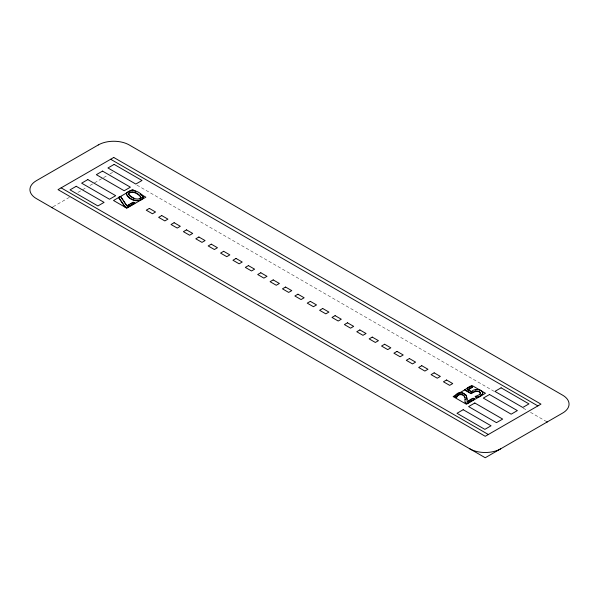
<?xml version="1.0" encoding="UTF-8"?>
<svg xmlns="http://www.w3.org/2000/svg" width="599" height="599" viewBox="0 0 599 599"><rect width="100%" height="100%" fill="white"/><g stroke="black" fill="none" stroke-linecap="round" stroke-linejoin="round"><path stroke-width="0.45" stroke-dasharray="3 2.25" d="M53.116 206.745L70.742 196.562M77.96 192.399L86.773 187.315M89.977 185.458L102.796 178.06M103.597 177.596L106.809 175.747M110.014 173.897L113.218 172.04M136.969 185.136L494.055 391.297M523.204 408.129L527.255 410.465M530.489 412.337L545.876 421.217"/><path stroke-width="0.9" d="M472.499 386.872L467.834 389.919L472.499 387.224C471.638 383.487 466.471 389.193 464.906 389.687L465.243 390.421L471.181 393.708C473.787 391.956 478.354 389.62 480.563 393.236M472.499 387.224L472.566 386.595M482.891 393.079L481.484 395.123A10.745 6.207 0 0 1 478.107 396.815C470.859 397.025 479.866 395.684 480.585 393.311M141.02 197.513C137.5 201.354 130.799 197.258 128.486 193.806L128.703 193.08C132.506 189.98 139.994 193.619 141.02 197.865L140.031 198.905M455.113 396.194L457.202 394.09M471.308 399.526L467.257 401.862L466.359 395.34L462.817 392.884A4.215 2.433 0 0 0 460.092 392.734C457.247 391.776 452.979 398.05 456.565 397.122C458.183 392.068 466.277 394.224 465.124 399.555M456.565 397.481C457.733 393.55 464.105 393.61 464.906 397.758M480.121 394.516C481.791 389.485 473.195 390.735 471.181 393.356L464.906 389.687M126.494 193.425L127.115 192.646M467.834 389.919L471.488 391.671C474.498 387.418 486.395 389.852 481.484 395.482A10.745 6.207 0 0 1 478.107 397.174C477.283 397.758 474.872 397.631 475.209 396.253M134.797 202.934L126.209 207.509L124.906 206.52L118.782 197.565L119.014 196.989L120.773 196.554L126.898 205.786L133.158 202.177L134.775 202.784L134.678 203.413L126.524 207.95L125.064 207.097L118.782 197.917L119.441 197.086L113.525 200.5L126.816 208.175L145.857 197.183L140.383 194.024M467.257 401.502C468.92 401.293 473.255 396.179 474.415 399.069L466.928 403.352L465.198 402.251M474.535 398.949L467.205 403.591C464.697 404.4 464.794 400.671 465.124 399.204M471.488 392.031L472.124 391.596M52.315 207.209L51.843 207.516L52.315 207.831M546.685 422.302L547.157 421.996L546.685 421.681M120.219 196.637L132.559 189.509L135.688 191.313M127.684 205.697L129.249 204.791M130.814 203.892L133.158 202.537L134.311 202.754M465.723 389.32L453.144 396.583L466.441 404.258L485.475 393.266L472.184 385.591L467.34 388.384L471.166 386.295M472.933 398.59L473.712 398.612M454.978 396.239L456.565 397.122M120.01 196.794L120.616 196.382M475.089 390.181L476.145 389.942M459.126 393.288L460.092 393.094A4.215 2.433 0 0 1 462.817 393.244M480.128 390.353L481.004 390.78M463.626 393.513L466.359 395.692L467.168 399.421M471.735 386.392L472.566 386.954M133.764 198.336L129.511 195.716M110.658 159.259L537.872 405.905M467.834 389.56L471.488 391.671M61.128 187.854L488.342 434.507M474.049 398.777L474.535 399.308M140.615 194.076L142.577 195.783L143.251 197.438C139.956 204.214 126.591 199.707 126.494 193.065C131.069 187.742 140.713 191.613 143.251 197.086C139.747 203.682 128.673 199.482 126.284 193.874M481.903 391.409L482.839 392.742M120.773 196.906L122.817 199.991M123.836 201.526L126.389 205.375M141.02 197.318C138.496 194.054 132.581 190.272 128.703 193.44L128.785 194.922M500.727 448.801A21.893 12.639 0 0 1 469.766 448.801M98.273 144.958L36.359 180.703A21.893 12.639 0 0 0 36.359 198.583L485.242 457.741L562.641 413.055A21.893 12.639 0 0 0 562.641 395.183L129.234 144.958A21.893 12.639 0 0 0 98.273 144.958M113.758 157.47L58.028 189.643L485.242 436.289L540.972 404.123L113.758 157.47M76.223 186.289L70.031 189.868L97.892 205.951L104.084 202.38L76.223 186.289M87.828 179.588L81.636 183.167L109.497 199.25L115.689 195.678L87.828 179.588M102.534 171.097L96.342 174.676L124.203 190.759L130.395 187.188L102.534 171.097M114.139 164.396L107.947 167.975L135.816 184.058L142 180.486L114.139 164.396M149.353 208.407L146.261 210.197L152.453 213.776L155.545 211.986L149.353 208.407M161.737 215.558L158.645 217.347L164.837 220.919L167.93 219.137L161.737 215.558M174.122 222.708L171.029 224.498L177.222 228.069L180.314 226.287L174.122 222.708M186.506 229.859L183.406 231.648L189.598 235.22L192.698 233.43L186.506 229.859M198.89 237.009L195.791 238.791L201.983 242.37L205.083 240.581L198.89 237.009M211.275 244.16L208.175 245.942L214.367 249.521L217.459 247.731L211.275 244.16M223.652 251.303L220.559 253.092L226.751 256.672L229.844 254.882L223.652 251.303M236.036 258.454L232.944 260.243L239.136 263.815L242.228 262.033L236.036 258.454M248.42 265.604L245.328 267.394L251.513 270.965L254.612 269.176L248.42 265.604M260.805 272.755L257.705 274.544L263.897 278.116L266.997 276.326L260.805 272.755M273.189 279.905L270.089 281.687L276.281 285.266L279.381 283.477L273.189 279.905M285.566 287.056L282.473 288.838L288.666 292.417L291.758 290.627L285.566 287.056M297.95 294.199L294.858 295.988L301.05 299.56L304.142 297.778L297.95 294.199M310.334 301.349L307.242 303.139L313.434 306.71L316.527 304.928L310.334 301.349M322.719 308.5L319.619 310.289L325.811 313.861L328.911 312.072L322.719 308.5M335.103 315.651L332.003 317.44L338.195 321.012L341.295 319.222L335.103 315.651M347.487 322.801L344.388 324.583L350.58 328.162L353.672 326.373L347.487 322.801M359.864 329.944L356.772 331.734L362.964 335.313L366.056 333.523L359.864 329.944M372.249 337.095L369.156 338.884L375.348 342.456L378.441 340.674L372.249 337.095M384.633 344.245L381.541 346.035L387.725 349.606L390.825 347.824L384.633 344.245M397.017 351.396L393.917 353.185L400.11 356.757L403.209 354.967L397.017 351.396M409.402 358.546L406.302 360.328L412.494 363.907L415.594 362.118L409.402 358.546M421.778 365.697L418.686 367.479L424.878 371.058L427.971 369.269L421.778 365.697M434.163 372.84L431.07 374.63L437.263 378.209L440.355 376.419L434.163 372.84M446.547 379.991L443.455 381.78L449.647 385.352L452.739 383.57L446.547 379.991M463.184 409.709L457 413.28L484.861 429.371L491.053 425.792L463.184 409.709M474.797 403.007L468.605 406.579L496.466 422.662L502.658 419.09L474.797 403.007M489.503 394.516L483.311 398.088L511.172 414.179L517.364 410.6L489.503 394.516M501.108 387.815L494.916 391.387L522.777 407.47L528.969 403.898L501.108 387.815"/></g></svg>
